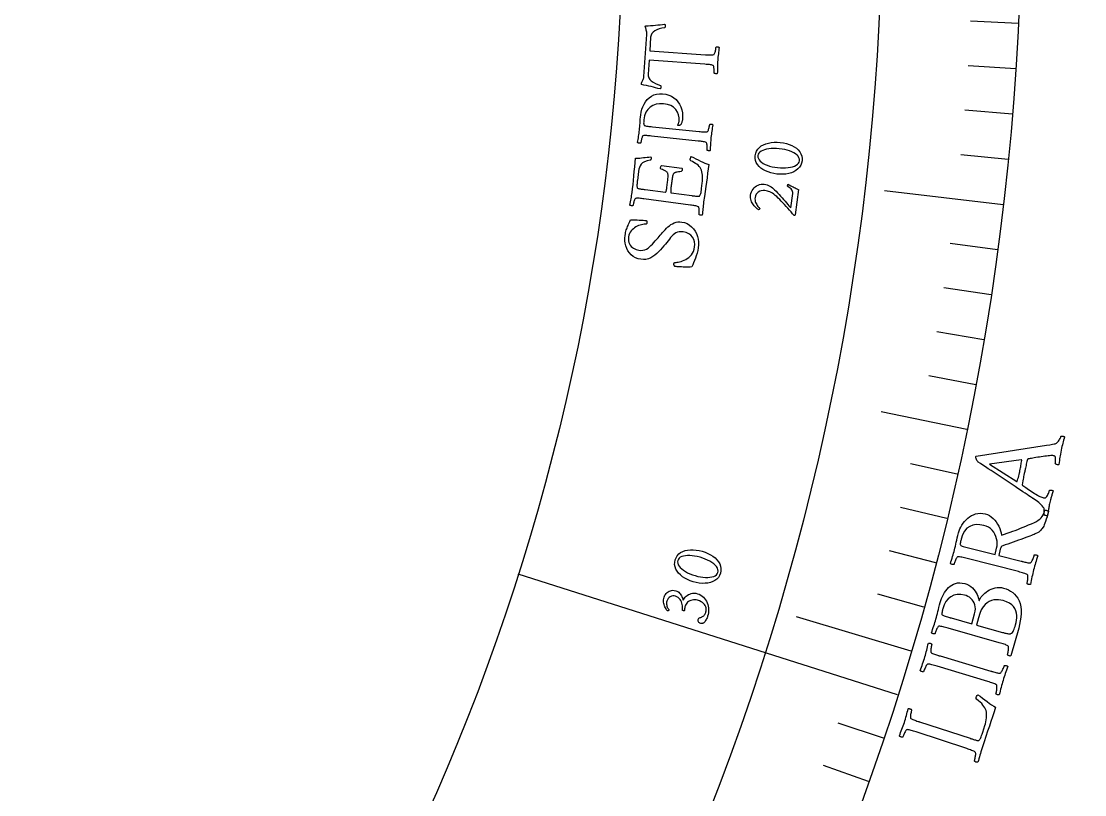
# Model space of a CAD drawing. Header units: millimetres. Extents: x -50 to 50, y -50 to 64.
# Drawn here: x 24.68 to 40.7, y -13.54 to -1.9 of the extents above; entities that cross this region are included whole.
import ezdxf

# ---------------------------------------------------------------- set-up
doc = ezdxf.new("R2010")
doc.units = ezdxf.units.MM
for name, color, linetype in [('CUT_OUTER', 1, 'Continuous'), ('ENGRAVE', 7, 'Continuous'), ('ENGRAVE_FINE', 8, 'Continuous'), ('TEXT', 5, 'Continuous')]:
    doc.layers.add(name, color=color, linetype=linetype)

msp = doc.modelspace()

# ---------------------------------------------------------------- linework, layer by layer
at = {"layer": 'CUT_OUTER'}
msp.add_arc((0, -0.0002), 49.9998, 177.11535, 4.43206, dxfattribs=at)
at = {"layer": 'ENGRAVE'}
for points in [[(39.4761, -4.6581), (37.6885, -4.4472)], [(38.9278, -8.0431), (37.6351, -7.776)], [(37.8839, -12.0362), (32.1656, -10.2195)], [(38.0869, -11.3776), (36.3622, -10.8624)]]:
    msp.add_lwpolyline(points, dxfattribs=at)
for radius in [49, 49, 47.6875, 45.25, 45.25, 43.325, 39.75, 39.75, 37.65, 33.75, 33.75]:
    msp.add_circle((0, 0), radius, dxfattribs=at)
at = {"layer": 'ENGRAVE_FINE'}
for points in [[(39.7031, -1.931), (38.9839, -1.896)], [(39.664, -2.6136), (38.9455, -2.5662)], [(39.6131, -3.2957), (38.8956, -3.236)], [(39.5505, -3.9773), (38.8341, -3.9053)], [(39.39, -5.3379), (38.6765, -5.2412)], [(39.292, -6.0165), (38.5803, -5.9075)], [(39.1824, -6.6937), (38.4726, -6.5725)], [(39.0609, -7.3693), (38.3534, -7.2358)], [(38.7829, -8.7149), (38.0804, -8.557)], [(38.6264, -9.3844), (37.9267, -9.2144)], [(38.4582, -10.0515), (37.7616, -9.8695)], [(38.2783, -10.716), (37.585, -10.5219)], [(37.6694, -12.6916), (36.9871, -12.4617)], [(37.4435, -13.3435), (36.7653, -13.1018)]]:
    msp.add_lwpolyline(points, dxfattribs=at)
at = {"layer": 'TEXT'}
for points in [[(34.1068, -2.0936), (34.1069, -2.0829), (34.106, -2.0707), (34.1042, -2.057), (34.1014, -2.0418), (34.0982, -2.0269), (34.095, -2.0141), (34.0919, -2.0033), (34.0889, -1.9947), (34.0863, -1.9884), (34.0845, -1.9832), (34.0835, -1.9791), (34.0832, -1.9761), (34.0836, -1.9735), (34.0844, -1.9708), (34.0856, -1.9679), (34.0873, -1.9647), (34.1253, -1.9626), (34.1626, -1.9602), (34.1994, -1.9573), (34.2355, -1.9541), (34.271, -1.9506), (34.3059, -1.9467), (34.3402, -1.9424), (34.3738, -1.9378), (34.3755, -1.9399), (34.3774, -1.9426), (34.3794, -1.946), (34.3816, -1.95), (34.3835, -1.9544), (34.3845, -1.9593), (34.3846, -1.9645), (34.3838, -1.9701), (34.3828, -1.9784), (34.3809, -1.985), (34.3779, -1.9899), (34.374, -1.993), (34.3322, -2.0002), (34.2937, -2.0104), (34.2587, -2.0235), (34.2271, -2.0394), (34.2007, -2.0584), (34.1814, -2.0807), (34.169, -2.1063), (34.1636, -2.1353), (34.1501, -2.3405), (34.9915, -2.3982), (35.0098, -2.3994), (35.0275, -2.4004), (35.0445, -2.4013), (35.0609, -2.4021), (35.0762, -2.4023), (35.0902, -2.4017), (35.1027, -2.4003), (35.1138, -2.398), (35.1181, -2.3953), (35.1224, -2.3901), (35.1266, -2.3822), (35.1308, -2.3718), (35.1348, -2.36), (35.1382, -2.3477), (35.1411, -2.3351), (35.1435, -2.3222), (35.1454, -2.3101), (35.1469, -2.3), (35.1479, -2.2919), (35.1484, -2.2858), (35.1526, -2.2837), (35.158, -2.2823), (35.1646, -2.2815), (35.1725, -2.2813), (35.1803, -2.2819), (35.1868, -2.2833), (35.1919, -2.2856), (35.1957, -2.2888), (35.1924, -2.314), (35.1893, -2.3387), (35.1862, -2.3629), (35.1833, -2.3865), (35.1806, -2.41), (35.1782, -2.4339), (35.176, -2.4581), (35.1741, -2.4826), (35.1726, -2.5066), (35.1713, -2.5308), (35.1703, -2.5553), (35.1697, -2.58), (35.1691, -2.6049), (35.1687, -2.63), (35.1683, -2.6554), (35.168, -2.6809), (35.1638, -2.6836), (35.1584, -2.6851), (35.1518, -2.6856), (35.1439, -2.6851), (35.1362, -2.6838), (35.1297, -2.6821), (35.1246, -2.6799), (35.1208, -2.6773), (35.1211, -2.6712), (35.1212, -2.6628), (35.1212, -2.6523), (35.1211, -2.6397), (35.1205, -2.6261), (35.1195, -2.6128), (35.1178, -2.5998), (35.1156, -2.5871), (35.113, -2.576), (35.1098, -2.5677), (35.1063, -2.5622), (35.1024, -2.5596), (35.0917, -2.5558), (35.0795, -2.5526), (35.0658, -2.5501), (35.0506, -2.5482), (35.0342, -2.5466), (35.0172, -2.5451), (34.9996, -2.5437), (34.9814, -2.5423), (34.1402, -2.4812), (34.1244, -2.6896), (34.1257, -2.719), (34.1344, -2.7461), (34.1504, -2.7709), (34.1738, -2.7934), (34.2029, -2.8138), (34.2357, -2.8319), (34.2723, -2.8479), (34.3126, -2.8617), (34.3161, -2.8653), (34.3183, -2.8705), (34.3193, -2.8773), (34.3191, -2.8857), (34.3191, -2.8913), (34.3182, -2.8963), (34.3166, -2.9007), (34.3141, -2.9045), (34.3114, -2.9078), (34.309, -2.9106), (34.3067, -2.9129), (34.3048, -2.9146), (34.2721, -2.9054), (34.2388, -2.8965), (34.2048, -2.888), (34.1701, -2.8798), (34.1347, -2.872), (34.0987, -2.8642), (34.0621, -2.8567), (34.0248, -2.8493), (34.0238, -2.8449), (34.0236, -2.8401), (34.0242, -2.835), (34.0256, -2.8295), (34.0274, -2.8241), (34.0292, -2.8194), (34.0311, -2.8153), (34.033, -2.8118), (34.0371, -2.8039), (34.0414, -2.7945), (34.046, -2.7835), (34.0508, -2.7709), (34.0552, -2.758), (34.0585, -2.746), (34.0609, -2.7348), (34.0622, -2.7245)], [(34.3428, -2.9866), (34.3908, -2.9936), (34.4352, -3.006), (34.4761, -3.0237), (34.5135, -3.0469), (34.5467, -3.0749), (34.5753, -3.1071), (34.5992, -3.1434), (34.6185, -3.1839), (34.6326, -3.2279), (34.6412, -3.2746), (34.6443, -3.3242), (34.6419, -3.3766), (34.641, -3.3838), (34.6395, -3.392), (34.6376, -3.4012), (34.6351, -3.4115), (34.6321, -3.4217), (34.6289, -3.4308), (34.6253, -3.4388), (34.6215, -3.4457), (34.6192, -3.4476), (34.6161, -3.4503), (34.6122, -3.4537), (34.6075, -3.4579), (34.602, -3.4618), (34.596, -3.4643), (34.5893, -3.4656), (34.582, -3.4655), (34.5778, -3.4645), (34.5751, -3.4627), (34.574, -3.4599), (34.5744, -3.4563), (34.5769, -3.4496), (34.5794, -3.4428), (34.5821, -3.4358), (34.5849, -3.4285), (34.5875, -3.421), (34.5896, -3.4129), (34.5912, -3.4044), (34.5924, -3.3954), (34.5929, -3.3476), (34.5845, -3.3029), (34.5675, -3.2614), (34.5417, -3.2232), (34.5076, -3.1905), (34.4656, -3.1656), (34.4158, -3.1484), (34.3581, -3.1389), (34.2992, -3.1378), (34.2457, -3.1454), (34.1975, -3.1619), (34.1547, -3.1871), (34.1187, -3.2214), (34.0912, -3.265), (34.0721, -3.3178), (34.0613, -3.38), (34.0605, -3.3884), (34.0598, -3.3988), (34.0591, -3.4112), (34.0584, -3.4255), (34.0585, -3.4393), (34.0602, -3.4501), (34.0635, -3.4578), (34.0683, -3.4624), (34.0769, -3.4662), (34.0882, -3.4696), (34.1022, -3.4725), (34.1189, -3.475), (34.1371, -3.4772), (34.1553, -3.4794), (34.1737, -3.4814), (34.1921, -3.4833), (34.893, -3.5547), (34.9112, -3.5565), (34.9289, -3.5582), (34.9458, -3.5596), (34.9622, -3.5609), (34.9775, -3.5617), (34.9915, -3.5615), (35.004, -3.5605), (35.0152, -3.5586), (35.0196, -3.5561), (35.0241, -3.5509), (35.0286, -3.5432), (35.0331, -3.533), (35.0374, -3.5213), (35.0413, -3.5092), (35.0446, -3.4967), (35.0474, -3.4838), (35.0497, -3.4718), (35.0515, -3.4617), (35.0528, -3.4536), (35.0535, -3.4476), (35.0578, -3.4457), (35.0632, -3.4444), (35.0699, -3.4439), (35.0777, -3.4439), (35.0855, -3.4447), (35.0919, -3.4464), (35.097, -3.4489), (35.1007, -3.4522), (35.0966, -3.4773), (35.0926, -3.5018), (35.0888, -3.5259), (35.0851, -3.5494), (35.0816, -3.5728), (35.0784, -3.5966), (35.0754, -3.6207), (35.0727, -3.6452), (35.0704, -3.669), (35.0683, -3.693), (35.0666, -3.7172), (35.0651, -3.7414), (35.0638, -3.766), (35.0626, -3.7908), (35.0614, -3.816), (35.0603, -3.8415), (35.0559, -3.844), (35.0505, -3.8453), (35.0438, -3.8456), (35.036, -3.8448), (35.0283, -3.8433), (35.0219, -3.8414), (35.0169, -3.839), (35.0131, -3.8363), (35.0136, -3.8302), (35.014, -3.822), (35.0144, -3.8118), (35.0146, -3.7996), (35.0145, -3.7863), (35.0138, -3.7733), (35.0126, -3.7604), (35.0108, -3.7477), (35.0085, -3.7364), (35.0057, -3.728), (35.0023, -3.7225), (34.9984, -3.7198), (34.9879, -3.7156), (34.9759, -3.712), (34.9622, -3.709), (34.947, -3.7066), (34.9308, -3.7045), (34.9139, -3.7024), (34.8963, -3.7004), (34.8781, -3.6984), (34.1758, -3.6239), (34.1576, -3.6221), (34.1398, -3.6203), (34.1226, -3.6188), (34.1058, -3.6174), (34.0901, -3.6165), (34.0759, -3.6165), (34.0632, -3.6174), (34.052, -3.6192), (34.047, -3.6209), (34.0424, -3.6254), (34.0381, -3.6329), (34.0341, -3.6431), (34.0305, -3.6549), (34.0271, -3.667), (34.024, -3.6792), (34.0212, -3.6918), (34.0188, -3.7034), (34.017, -3.7132), (34.0156, -3.721), (34.0148, -3.7269), (34.0106, -3.7287), (34.0051, -3.7298), (33.9985, -3.7303), (33.9906, -3.7301), (33.9828, -3.7292), (33.9764, -3.7275), (33.9714, -3.725), (33.9677, -3.7218), (33.9713, -3.6973), (33.9749, -3.6732), (33.9786, -3.6494), (33.9823, -3.6259), (33.9859, -3.6026), (33.9892, -3.5794), (33.9921, -3.5562), (33.9946, -3.5331), (33.997, -3.5088), (33.9993, -3.4835), (34.0015, -3.4572), (34.0035, -3.43), (34.0056, -3.4013), (34.0081, -3.3707), (34.011, -3.3382), (34.0143, -3.3037), (34.0205, -3.2616), (34.031, -3.2207), (34.0456, -3.1812), (34.0644, -3.1429), (34.0871, -3.1072), (34.1133, -3.0753), (34.1431, -3.0473), (34.1764, -3.023), (34.2131, -3.004), (34.2531, -2.9915), (34.2963, -2.9857), (34.3428, -2.9866)], [(35.739, -3.9188), (35.746, -3.8825), (35.7587, -3.8497), (35.7771, -3.8205), (35.8012, -3.795), (35.83, -3.773), (35.8624, -3.7546), (35.8984, -3.7397), (35.9382, -3.7285), (35.9805, -3.7208), (36.0244, -3.7167), (36.0698, -3.7162), (36.1167, -3.7193), (36.1633, -3.7258), (36.2077, -3.7357), (36.2498, -3.7489), (36.2896, -3.7655), (36.3262, -3.7851), (36.3584, -3.8075), (36.3864, -3.8327), (36.4102, -3.8607), (36.4285, -3.8912), (36.4405, -3.9239), (36.4459, -3.959), (36.4449, -3.9962), (36.4379, -4.0319), (36.4251, -4.0643), (36.4064, -4.0935), (36.3818, -4.1194), (36.3526, -4.1418), (36.3197, -4.1607), (36.2833, -4.1758), (36.2434, -4.1873), (36.2009, -4.1951), (36.1569, -4.199), (36.1114, -4.1992), (36.0645, -4.1955), (36.018, -4.1883), (35.9738, -4.1779), (35.9319, -4.1642), (35.8922, -4.1473), (35.8559, -4.1274), (35.824, -4.1048), (35.7963, -4.0796), (35.7731, -4.0516), (35.7551, -4.0213), (35.7435, -3.9891), (35.7381, -3.9549), (35.739, -3.9188)], [(35.78, -3.9177), (35.7802, -3.9399), (35.7859, -3.9611), (35.797, -3.9813), (35.8135, -4.0006), (35.8346, -4.0185), (35.8594, -4.0351), (35.8881, -4.0502), (35.9205, -4.0638), (35.956, -4.0757), (35.9936, -4.0856), (36.0335, -4.0935), (36.0756, -4.0994), (36.1175, -4.1031), (36.1578, -4.1042), (36.1967, -4.103), (36.2341, -4.0993), (36.269, -4.0933), (36.3006, -4.0853), (36.3287, -4.0752), (36.3535, -4.0632), (36.3739, -4.0492), (36.3892, -4.0333), (36.3992, -4.0157), (36.404, -3.9963), (36.4039, -3.9723), (36.3981, -3.9498), (36.3865, -3.9288), (36.3692, -3.9093), (36.3471, -3.8914), (36.3212, -3.8753), (36.2914, -3.8607), (36.2577, -3.8479), (36.2212, -3.8368), (36.1829, -3.8276), (36.1429, -3.8203), (36.1011, -3.8149), (36.0588, -3.8115), (36.0185, -3.8105), (35.9802, -3.8119), (35.9438, -3.8157), (35.91, -3.8217), (35.8795, -3.8297), (35.8524, -3.8397), (35.8286, -3.8518), (35.809, -3.8657), (35.7944, -3.8813), (35.7847, -3.8986), (35.78, -3.9177)], [(33.8837, -4.4739), (33.891, -4.4157), (33.8979, -4.3546), (33.9045, -4.2906), (33.9107, -4.2236), (33.9168, -4.1555), (33.9234, -4.0883), (33.9303, -4.022), (33.9377, -3.9567), (33.9687, -3.9558), (33.9985, -3.9541), (34.0272, -3.9517), (34.0546, -3.9485), (34.0816, -3.9451), (34.1091, -3.9419), (34.1369, -3.9389), (34.1651, -3.9362), (34.1683, -3.9415), (34.1702, -3.9481), (34.1708, -3.956), (34.1703, -3.9653), (34.1684, -3.9747), (34.1654, -3.9815), (34.1612, -3.9856), (34.1558, -3.9871), (34.109, -3.9964), (34.0709, -4.0094), (34.0416, -4.0261), (34.0209, -4.0466), (34.0062, -4.0701), (33.9945, -4.0961), (33.986, -4.1245), (33.9805, -4.1554), (33.9633, -4.2936), (33.9626, -4.2996), (33.9617, -4.3077), (33.9607, -4.3178), (33.9595, -4.33), (33.9585, -4.343), (33.9578, -4.3556), (33.9574, -4.3679), (33.9574, -4.3799), (33.9581, -4.3904), (33.9597, -4.3986), (33.9623, -4.4043), (33.9658, -4.4077), (33.9745, -4.4111), (33.9846, -4.4141), (33.996, -4.4168), (34.0087, -4.4191), (34.0222, -4.4213), (34.0359, -4.4233), (34.0498, -4.4253), (34.064, -4.4272), (34.0696, -4.4279), (34.0745, -4.4285), (34.0788, -4.4291), (34.0825, -4.4296), (34.3881, -4.4693), (34.3913, -4.4683), (34.3943, -4.4646), (34.397, -4.458), (34.3993, -4.4487), (34.4015, -4.4377), (34.4035, -4.426), (34.4055, -4.4136), (34.4072, -4.4006), (34.418, -4.3155), (34.4212, -4.2879), (34.4236, -4.2635), (34.4252, -4.2423), (34.4259, -4.2242), (34.4256, -4.2088), (34.4239, -4.1954), (34.4209, -4.1841), (34.4166, -4.1748), (34.4108, -4.167), (34.4035, -4.1597), (34.3946, -4.1532), (34.3841, -4.1472), (34.3718, -4.1414), (34.3574, -4.1352), (34.3409, -4.1284), (34.3224, -4.1212), (34.3175, -4.1185), (34.3144, -4.1135), (34.313, -4.1062), (34.3134, -4.0965), (34.3151, -4.0874), (34.3176, -4.0798), (34.3209, -4.0737), (34.3252, -4.0693), (34.6346, -4.106), (34.6371, -4.1105), (34.6385, -4.1166), (34.6389, -4.1243), (34.6382, -4.1336), (34.6364, -4.1427), (34.6333, -4.1496), (34.629, -4.1545), (34.6234, -4.1574), (34.6008, -4.1604), (34.5815, -4.1632), (34.5656, -4.1659), (34.553, -4.1685), (34.5429, -4.171), (34.5345, -4.1734), (34.5278, -4.1759), (34.5228, -4.1784), (34.5188, -4.181), (34.5151, -4.184), (34.5116, -4.1874), (34.5084, -4.1911), (34.5047, -4.1962), (34.5011, -4.2042), (34.4977, -4.2149), (34.4945, -4.2284), (34.4915, -4.2437), (34.4885, -4.2597), (34.4857, -4.2765), (34.483, -4.294), (34.4804, -4.3117), (34.478, -4.3288), (34.4757, -4.3454), (34.4737, -4.3616), (34.4723, -4.3728), (34.4709, -4.3848), (34.4696, -4.3975), (34.4682, -4.4109), (34.467, -4.4243), (34.4662, -4.4368), (34.4657, -4.4483), (34.4655, -4.459), (34.466, -4.4679), (34.4675, -4.4745), (34.4701, -4.4787), (34.4738, -4.4804), (34.7861, -4.521), (34.788, -4.5213), (34.7903, -4.5216), (34.7931, -4.5219), (34.7962, -4.5223), (34.8088, -4.5239), (34.8231, -4.5256), (34.8391, -4.5274), (34.8568, -4.5293), (34.8734, -4.5307), (34.8861, -4.5308), (34.8949, -4.5296), (34.8998, -4.5272), (34.9062, -4.5189), (34.9117, -4.5096), (34.916, -4.4991), (34.9194, -4.4876), (34.9223, -4.4737), (34.9253, -4.4563), (34.9285, -4.4354), (34.9317, -4.4109), (34.9417, -4.3313), (34.9446, -4.3017), (34.946, -4.2721), (34.9459, -4.2426), (34.9442, -4.2131), (34.941, -4.185), (34.9361, -4.1597), (34.9296, -4.1373), (34.9215, -4.1177), (34.9105, -4.0977), (34.8967, -4.0796), (34.88, -4.0633), (34.8605, -4.0488), (34.839, -4.0353), (34.8165, -4.0219), (34.793, -4.0086), (34.7686, -3.9955), (34.7645, -3.9922), (34.7619, -3.987), (34.7608, -3.9799), (34.7612, -3.9707), (34.7634, -3.9569), (34.7666, -3.9457), (34.7708, -3.9373), (34.7759, -3.9314), (34.8087, -3.9474), (34.8425, -3.964), (34.8773, -3.9813), (34.9131, -3.9992), (34.9481, -4.0162), (34.9807, -4.0304), (35.0108, -4.0418), (35.0384, -4.0506), (35.0304, -4.1175), (35.0219, -4.1841), (35.0128, -4.2505), (35.0032, -4.3166), (34.9933, -4.3847), (34.9831, -4.457), (34.9726, -4.5336), (34.9618, -4.6145), (34.9582, -4.6426), (34.9552, -4.6692), (34.9526, -4.6944), (34.9505, -4.7182), (34.9485, -4.7414), (34.9461, -4.765), (34.9433, -4.789), (34.9401, -4.8133), (34.9357, -4.8157), (34.9302, -4.8169), (34.9236, -4.817), (34.9158, -4.816), (34.9081, -4.8143), (34.9018, -4.8121), (34.8968, -4.8097), (34.8931, -4.8069), (34.8938, -4.8007), (34.8945, -4.7924), (34.8951, -4.7819), (34.8957, -4.7693), (34.896, -4.7557), (34.8957, -4.7424), (34.8949, -4.7293), (34.8935, -4.7165), (34.8915, -4.7052), (34.8889, -4.6967), (34.8857, -4.6911), (34.8819, -4.6883), (34.8715, -4.6838), (34.8595, -4.6799), (34.846, -4.6765), (34.8309, -4.6737), (34.8147, -4.6711), (34.7978, -4.6686), (34.7803, -4.6661), (34.7622, -4.6636), (34.0623, -4.5697), (34.0441, -4.5673), (34.0264, -4.5651), (34.0092, -4.563), (33.9925, -4.5612), (33.9768, -4.5598), (33.9626, -4.5595), (33.9499, -4.56), (33.9386, -4.5615), (33.9336, -4.563), (33.9288, -4.5675), (33.9243, -4.5748), (33.9201, -4.5849), (33.9161, -4.5967), (33.9124, -4.6088), (33.9089, -4.6212), (33.9057, -4.634), (33.903, -4.646), (33.9008, -4.6559), (33.8992, -4.6639), (33.8982, -4.6698), (33.894, -4.6715), (33.8885, -4.6724), (33.8818, -4.6727), (33.874, -4.6723), (33.8662, -4.6712), (33.8598, -4.6693), (33.8549, -4.6667), (33.8513, -4.6633), (33.8555, -4.639), (33.8598, -4.6148), (33.8642, -4.5908), (33.8687, -4.5671), (33.8729, -4.5436), (33.8769, -4.5202), (33.8804, -4.4969), (33.8837, -4.4739)], [(36.235, -4.3496), (36.2483, -4.357), (36.2624, -4.3646), (36.2774, -4.3725), (36.2933, -4.3806), (36.3093, -4.3887), (36.3248, -4.3964), (36.3396, -4.4037), (36.3539, -4.4107), (36.3667, -4.417), (36.3772, -4.4222), (36.3855, -4.4262), (36.3915, -4.429), (36.3431, -4.8098), (36.3416, -4.8113), (36.3397, -4.8129), (36.3375, -4.8145), (36.3349, -4.8161), (36.3322, -4.8175), (36.3299, -4.8185), (36.3278, -4.819), (36.3259, -4.819), (36.303, -4.7923), (36.2795, -4.7654), (36.2555, -4.7381), (36.2309, -4.7105), (36.2061, -4.683), (36.1813, -4.6561), (36.1565, -4.6299), (36.1319, -4.6043), (36.1076, -4.5798), (36.0844, -4.5571), (36.062, -4.536), (36.0405, -4.5167), (36.0185, -4.4984), (35.9977, -4.4834), (35.9781, -4.4716), (35.9596, -4.463), (35.9414, -4.4565), (35.9227, -4.4512), (35.9033, -4.447), (35.8835, -4.4439), (35.8563, -4.4427), (35.8309, -4.446), (35.8071, -4.4538), (35.7851, -4.4661), (35.7662, -4.482), (35.7518, -4.5009), (35.7418, -4.5226), (35.7362, -4.5471), (35.7348, -4.5682), (35.7358, -4.5881), (35.7394, -4.607), (35.7456, -4.6248), (35.7533, -4.6414), (35.7617, -4.6565), (35.7707, -4.6701), (35.7803, -4.6823), (35.7896, -4.6928), (35.7977, -4.7015), (35.8046, -4.7083), (35.8103, -4.7133), (35.8094, -4.7166), (35.8076, -4.7199), (35.8049, -4.7231), (35.8012, -4.7262), (35.7974, -4.7289), (35.7942, -4.7308), (35.7916, -4.7318), (35.7897, -4.732), (35.7841, -4.7289), (35.7769, -4.724), (35.7682, -4.7175), (35.7579, -4.7092), (35.7468, -4.6994), (35.7356, -4.6881), (35.7244, -4.6754), (35.713, -4.6611), (35.7021, -4.6457), (35.6924, -4.6293), (35.6837, -4.6121), (35.6762, -4.594), (35.6704, -4.575), (35.667, -4.5553), (35.6661, -4.5349), (35.6676, -4.5137), (35.6725, -4.4885), (35.6805, -4.4649), (35.6916, -4.4429), (35.7058, -4.4225), (35.7224, -4.404), (35.7406, -4.388), (35.7604, -4.3744), (35.7819, -4.3633), (35.8043, -4.3549), (35.827, -4.3498), (35.8501, -4.3478), (35.8735, -4.3491), (35.8965, -4.3529), (35.9186, -4.3588), (35.9398, -4.3666), (35.96, -4.3765), (35.9793, -4.3881), (35.9976, -4.4012), (36.0151, -4.4157), (36.0317, -4.4317), (36.0532, -4.4541), (36.0754, -4.4778), (36.0981, -4.5026), (36.1215, -4.5285), (36.1448, -4.5547), (36.1673, -4.5802), (36.1891, -4.605), (36.2101, -4.6291), (36.2296, -4.6516), (36.2471, -4.6718), (36.2626, -4.6895), (36.276, -4.7049), (36.3036, -4.4868), (36.3042, -4.4711), (36.3021, -4.4565), (36.2972, -4.4431), (36.2895, -4.4309), (36.279, -4.4192), (36.2657, -4.4076), (36.2497, -4.396), (36.2308, -4.3844), (36.2281, -4.3825), (36.2263, -4.3796), (36.2255, -4.3759), (36.2256, -4.3713), (36.226, -4.3693), (36.2267, -4.3669), (36.2278, -4.3639), (36.2292, -4.3603), (36.2308, -4.3568), (36.2322, -4.3539), (36.2337, -4.3515), (36.235, -4.3496)], [(33.7784, -5.1195), (33.7825, -5.0953), (33.7869, -5.0733), (33.7917, -5.0536), (33.797, -5.0361), (33.8027, -5.0197), (33.8089, -5.0031), (33.8157, -4.9864), (33.8231, -4.9696), (33.831, -4.9517), (33.8397, -4.9317), (33.8492, -4.9096), (33.8593, -4.8853), (33.8921, -4.8853), (33.9253, -4.8858), (33.959, -4.887), (33.9931, -4.8887), (34.0253, -4.8906), (34.0531, -4.8924), (34.0766, -4.8942), (34.0956, -4.8958), (34.0995, -4.8965), (34.1027, -4.8989), (34.105, -4.9032), (34.1065, -4.9092), (34.1075, -4.9157), (34.1079, -4.9216), (34.108, -4.9268), (34.1076, -4.9313), (34.1064, -4.9367), (34.1044, -4.9414), (34.1017, -4.9453), (34.0983, -4.9485), (34.0822, -4.9487), (34.0646, -4.9503), (34.0456, -4.9535), (34.025, -4.9581), (34.0038, -4.9642), (33.9828, -4.9719), (33.9619, -4.9812), (33.9413, -4.9921), (33.9214, -5.0046), (33.9029, -5.0187), (33.8858, -5.0345), (33.8699, -5.052), (33.8562, -5.0712), (33.8453, -5.0921), (33.8372, -5.1149), (33.8319, -5.1394), (33.829, -5.1707), (33.8301, -5.1991), (33.8353, -5.2245), (33.8446, -5.247), (33.8569, -5.2669), (33.8713, -5.2844), (33.8878, -5.2995), (33.9064, -5.3122), (33.9261, -5.3226), (33.9459, -5.331), (33.9658, -5.3373), (33.9858, -5.3415), (34.0174, -5.3443), (34.0469, -5.3424), (34.0744, -5.3359), (34.0998, -5.3247), (34.1238, -5.3099), (34.1468, -5.2926), (34.1689, -5.2729), (34.1902, -5.2506), (34.211, -5.227), (34.2321, -5.2033), (34.2533, -5.1796), (34.2748, -5.1557), (34.2908, -5.1372), (34.3075, -5.1177), (34.325, -5.0972), (34.3432, -5.0758), (34.3622, -5.0542), (34.382, -5.033), (34.4026, -5.0124), (34.4239, -4.9923), (34.4461, -4.9736), (34.4694, -4.9572), (34.4937, -4.943), (34.5191, -4.931), (34.5456, -4.9221), (34.5731, -4.9169), (34.6017, -4.9155), (34.6313, -4.9179), (34.674, -4.9272), (34.7132, -4.9422), (34.7489, -4.9631), (34.781, -4.9899), (34.8092, -5.0212), (34.8331, -5.0556), (34.8527, -5.093), (34.868, -5.1335), (34.8786, -5.1758), (34.8842, -5.2186), (34.8849, -5.2619), (34.8807, -5.3056), (34.8733, -5.3465), (34.8637, -5.3862), (34.8518, -5.4249), (34.8377, -5.4624), (34.823, -5.4984), (34.8095, -5.5325), (34.797, -5.5648), (34.7857, -5.5951), (34.7603, -5.596), (34.734, -5.5965), (34.707, -5.5965), (34.6792, -5.5961), (34.6519, -5.5953), (34.6263, -5.5944), (34.6025, -5.5934), (34.5803, -5.5921), (34.5611, -5.5909), (34.546, -5.5898), (34.5349, -5.5888), (34.5278, -5.5879), (34.5245, -5.583), (34.5216, -5.5777), (34.519, -5.5722), (34.5167, -5.5664), (34.5151, -5.5605), (34.5141, -5.5546), (34.514, -5.5488), (34.5145, -5.5429), (34.5166, -5.5362), (34.5202, -5.5314), (34.5256, -5.5283), (34.5325, -5.5269), (34.5458, -5.5258), (34.5616, -5.5236), (34.5797, -5.5204), (34.6003, -5.5163), (34.6223, -5.5106), (34.645, -5.5032), (34.6683, -5.4938), (34.6922, -5.4827), (34.7157, -5.4692), (34.7378, -5.4532), (34.7584, -5.4345), (34.7776, -5.4133), (34.7945, -5.3889), (34.8082, -5.3608), (34.8187, -5.3291), (34.826, -5.2938), (34.8285, -5.2549), (34.824, -5.2176), (34.8125, -5.1818), (34.794, -5.1476), (34.7687, -5.1175), (34.737, -5.094), (34.6989, -5.0772), (34.6544, -5.0669), (34.6216, -5.0641), (34.5921, -5.0657), (34.5657, -5.0718), (34.5426, -5.0822), (34.5215, -5.0961), (34.5013, -5.1124), (34.482, -5.1312), (34.4637, -5.1525), (34.4455, -5.1754), (34.4267, -5.1992), (34.4073, -5.2238), (34.3874, -5.2493), (34.3637, -5.2775), (34.339, -5.306), (34.3133, -5.3349), (34.2865, -5.3641), (34.2584, -5.3919), (34.2287, -5.4168), (34.1974, -5.4388), (34.1645, -5.4578), (34.13, -5.4723), (34.0935, -5.4808), (34.0553, -5.4832), (34.0153, -5.4796), (33.9736, -5.47), (33.9358, -5.4552), (33.9016, -5.4352), (33.8712, -5.4101), (33.8447, -5.381), (33.8223, -5.3492), (33.8042, -5.3146), (33.7902, -5.2772), (33.7805, -5.2383), (33.7753, -5.199), (33.7746, -5.1594), (33.7784, -5.1195)], [(39.9258, -9.0832), (39.9232, -9.0814), (39.9153, -9.0761), (39.9023, -9.0673), (39.884, -9.0549), (39.8612, -9.0396), (39.8347, -9.0219), (39.8044, -9.0017), (39.7703, -8.979), (39.7334, -8.9545), (39.6944, -8.9283), (39.6535, -8.9007), (39.6105, -8.8716), (39.5662, -8.8416), (39.5212, -8.8114), (39.4755, -8.7809), (39.4291, -8.7503), (39.3829, -8.7198), (39.3375, -8.69), (39.2932, -8.6607), (39.2498, -8.6321), (39.2082, -8.6047), (39.1691, -8.579), (39.1326, -8.5549), (39.0987, -8.5325), (39.092, -8.526), (39.0853, -8.5173), (39.0787, -8.5063), (39.072, -8.493), (39.0663, -8.4796), (39.0626, -8.4682), (39.061, -8.4587), (39.0614, -8.4513), (39.0618, -8.4497), (39.0623, -8.4484), (39.0628, -8.4475), (39.0633, -8.4469), (39.064, -8.4464), (39.0648, -8.4456), (39.0659, -8.4444), (39.0671, -8.4429), (40.1256, -8.2798), (40.1778, -8.2712), (40.2169, -8.2646), (40.2428, -8.26), (40.2556, -8.2573), (40.2668, -8.2535), (40.2777, -8.2473), (40.2884, -8.2387), (40.2989, -8.2277), (40.3087, -8.2154), (40.3174, -8.2029), (40.3251, -8.1902), (40.3317, -8.1772), (40.3371, -8.1653), (40.3412, -8.1557), (40.3439, -8.1484), (40.3454, -8.1435), (40.3514, -8.1413), (40.3584, -8.1407), (40.3665, -8.1414), (40.3757, -8.1437), (40.3844, -8.1464), (40.3911, -8.1487), (40.3957, -8.1507), (40.3984, -8.1522), (40.3912, -8.1786), (40.3843, -8.2037), (40.3779, -8.2273), (40.3718, -8.2495), (40.3659, -8.2722), (40.3599, -8.297), (40.3538, -8.324), (40.3475, -8.3532), (40.3413, -8.3841), (40.336, -8.4124), (40.3316, -8.438), (40.328, -8.4609), (40.3247, -8.4839), (40.321, -8.5096), (40.3167, -8.5381), (40.312, -8.5693), (40.3069, -8.5717), (40.3005, -8.5726), (40.293, -8.5722), (40.2843, -8.5704), (40.2758, -8.5676), (40.2689, -8.5644), (40.2636, -8.5606), (40.2598, -8.5563), (40.2615, -8.5465), (40.2628, -8.5342), (40.2638, -8.5193), (40.2645, -8.5019), (40.2644, -8.4846), (40.2631, -8.47), (40.2607, -8.4581), (40.257, -8.449), (40.2532, -8.4447), (40.2479, -8.4411), (40.2409, -8.4382), (40.2323, -8.4359), (40.2222, -8.4346), (40.2089, -8.4342), (40.1923, -8.4347), (40.1724, -8.4362), (40.1502, -8.4383), (40.1265, -8.441), (40.1014, -8.4443), (40.0748, -8.4481), (40.0476, -8.4522), (40.0208, -8.4564), (39.9943, -8.4606), (39.9682, -8.4649), (39.9435, -8.469), (39.921, -8.4727), (39.9007, -8.4761), (39.8828, -8.4791), (39.8681, -8.4815), (39.8576, -8.4833), (39.8514, -8.4843), (39.8493, -8.4847), (39.849, -8.4849), (39.8481, -8.4854), (39.8467, -8.4863), (39.8447, -8.4876), (39.8427, -8.4891), (39.8411, -8.4908), (39.84, -8.4925), (39.8394, -8.4943), (39.8354, -8.509), (39.8312, -8.5254), (39.827, -8.5434), (39.8226, -8.5631), (39.8183, -8.5834), (39.8141, -8.6029), (39.81, -8.6217), (39.8061, -8.6398), (39.8051, -8.6445), (39.804, -8.6492), (39.803, -8.6539), (39.802, -8.6585), (39.801, -8.6631), (39.8001, -8.6674), (39.7992, -8.6715), (39.7983, -8.6754), (39.7925, -8.7024), (39.7872, -8.7273), (39.7825, -8.7502), (39.7784, -8.7709), (39.7744, -8.7921), (39.7701, -8.8161), (39.7655, -8.8431), (39.7607, -8.8729), (39.7606, -8.874), (39.7609, -8.8754), (39.7614, -8.8771), (39.7622, -8.8791), (39.7631, -8.881), (39.7637, -8.8824), (39.7641, -8.8832), (39.7642, -8.8835), (39.7664, -8.8849), (39.7728, -8.8891), (39.7835, -8.8961), (39.7985, -8.9059), (39.8165, -8.9176), (39.8361, -8.9305), (39.8572, -8.9444), (39.88, -8.9595), (39.9031, -8.9747), (39.9256, -8.9892), (39.9475, -9.003), (39.9686, -9.0159), (39.9893, -9.0287), (40.0085, -9.0395), (40.0262, -9.0484), (40.0423, -9.0553), (40.057, -9.0608), (40.0701, -9.0653), (40.0817, -9.0688), (40.0918, -9.0714), (40.102, -9.0718), (40.1119, -9.0683), (40.1217, -9.0609), (40.1312, -9.0496), (40.14, -9.0361), (40.1479, -9.0222), (40.1548, -9.0077), (40.1606, -8.9928), (40.1654, -8.9791), (40.1691, -8.9682), (40.1716, -8.9602), (40.173, -8.955), (40.1763, -8.9539), (40.1815, -8.9534), (40.1886, -8.9536), (40.1977, -8.9545), (40.207, -8.956), (40.2149, -8.9579), (40.2213, -8.9602), (40.2263, -8.9629), (40.2215, -8.98), (40.217, -8.9958), (40.2128, -9.0103), (40.2089, -9.0235), (40.2051, -9.036), (40.2013, -9.0486), (40.1974, -9.0611), (40.1936, -9.0736), (40.1897, -9.0872), (40.1856, -9.1028), (40.1812, -9.1205), (40.1766, -9.1402), (40.1721, -9.1602), (40.1683, -9.1786), (40.1651, -9.1953), (40.1625, -9.2105), (40.1602, -9.2249), (40.1579, -9.2392), (40.1555, -9.2536), (40.1532, -9.268), (40.1507, -9.2833), (40.1477, -9.3005), (40.1442, -9.3195), (40.1403, -9.3405), (40.1371, -9.3415), (40.132, -9.3415), (40.125, -9.3407), (40.1161, -9.3388), (40.107, -9.3365), (40.0992, -9.3339), (40.0929, -9.3312), (40.088, -9.3283), (40.0898, -9.3183), (40.0912, -9.305), (40.0922, -9.2886), (40.0929, -9.2689), (40.0923, -9.2493), (40.0897, -9.2327), (40.085, -9.2193), (40.0782, -9.209), (40.063, -9.1912), (40.0465, -9.1742), (40.0287, -9.1581), (40.0096, -9.1428), (39.9896, -9.1279), (39.9689, -9.113), (39.9477, -9.0981), (39.9258, -9.0832)], [(39.2687, -8.5638), (39.6785, -8.8271), (39.6787, -8.8271), (39.6794, -8.8271), (39.6807, -8.8271), (39.6824, -8.827), (39.6842, -8.8269), (39.6855, -8.8265), (39.6863, -8.8259), (39.6868, -8.8251), (39.6918, -8.8067), (39.6971, -8.7865), (39.7026, -8.7645), (39.7084, -8.7408), (39.7139, -8.7174), (39.7188, -8.6964), (39.7231, -8.6779), (39.7267, -8.6617), (39.7311, -8.6407), (39.7351, -8.6208), (39.7386, -8.6018), (39.7416, -8.5838), (39.7445, -8.5659), (39.7475, -8.5472), (39.7507, -8.5277), (39.7541, -8.5074), (39.7542, -8.5056), (39.7536, -8.5041), (39.7523, -8.5028), (39.7504, -8.5017), (39.7485, -8.5009), (39.7471, -8.5003), (39.7462, -8.4999), (39.7459, -8.4998)], [(38.8011, -9.5996), (38.8098, -9.5696), (38.8213, -9.5398), (38.8353, -9.5101), (38.8521, -9.4806), (38.8711, -9.452), (38.8922, -9.4253), (38.9152, -9.4003), (38.9403, -9.3772), (38.9673, -9.3565), (38.9961, -9.339), (39.0267, -9.3247), (39.0592, -9.3136), (39.0932, -9.3065), (39.1288, -9.304), (39.1658, -9.3062), (39.2043, -9.3132), (39.2362, -9.3231), (39.2666, -9.3375), (39.2954, -9.3562), (39.3227, -9.3794), (39.348, -9.4058), (39.3707, -9.4344), (39.391, -9.465), (39.4088, -9.4978), (39.4236, -9.5316), (39.4349, -9.5652), (39.4429, -9.5986), (39.4474, -9.6318), (39.4925, -9.6175), (39.5358, -9.6032), (39.5774, -9.5889), (39.6173, -9.5747), (39.6563, -9.5602), (39.6952, -9.5452), (39.7342, -9.5296), (39.7731, -9.5135), (39.8131, -9.4966), (39.8552, -9.4787), (39.8993, -9.4597), (39.9456, -9.4397), (39.9748, -9.4254), (40.001, -9.4094), (40.0241, -9.3919), (40.0441, -9.3727), (40.0617, -9.3506), (40.0776, -9.3242), (40.0918, -9.2935), (40.1041, -9.2586), (40.1094, -9.2566), (40.116, -9.2564), (40.1239, -9.258), (40.1331, -9.2613), (40.1419, -9.2652), (40.1487, -9.2684), (40.1534, -9.2709), (40.1561, -9.2726), (40.1454, -9.3168), (40.1348, -9.3569), (40.1242, -9.3929), (40.1137, -9.4248), (40.1036, -9.4525), (40.094, -9.4761), (40.0851, -9.4954), (40.0767, -9.5105), (40.07, -9.5198), (40.0618, -9.5308), (40.0521, -9.5434), (40.0408, -9.5576), (40.0273, -9.5722), (40.0107, -9.5857), (39.991, -9.5983), (39.9682, -9.6098), (39.9573, -9.6144), (39.9424, -9.6205), (39.9234, -9.6281), (39.9004, -9.6371), (39.8739, -9.6474), (39.8449, -9.6584), (39.8131, -9.6703), (39.7787, -9.6829), (39.7423, -9.6962), (39.7047, -9.7099), (39.6658, -9.724), (39.6258, -9.7385), (39.5853, -9.7529), (39.5454, -9.767), (39.5058, -9.7806), (39.4668, -9.7938), (39.4548, -9.8004), (39.4447, -9.811), (39.4367, -9.8255), (39.4306, -9.8439), (39.4069, -9.9383), (39.7456, -10.0238), (39.7484, -10.0245), (39.7512, -10.0252), (39.754, -10.0259), (39.7568, -10.0266), (39.7596, -10.0273), (39.7624, -10.028), (39.7652, -10.0287), (39.7679, -10.0294), (39.7852, -10.0337), (39.8017, -10.0377), (39.8175, -10.0413), (39.8324, -10.0446), (39.8464, -10.0474), (39.8592, -10.0492), (39.8709, -10.0501), (39.8815, -10.05), (39.8869, -10.0479), (39.8927, -10.0429), (39.899, -10.035), (39.9058, -10.0243), (39.9126, -10.0118), (39.9189, -9.9987), (39.9248, -9.9849), (39.9301, -9.9706), (39.9348, -9.957), (39.9385, -9.9458), (39.9413, -9.9367), (39.9432, -9.93), (39.9483, -9.9286), (39.9546, -9.9281), (39.9621, -9.9285), (39.9709, -9.9299), (39.9795, -9.9321), (39.9865, -9.935), (39.9917, -9.9386), (39.9954, -9.943), (39.9866, -9.9704), (39.9781, -9.9973), (39.9699, -10.0236), (39.9618, -10.0493), (39.9541, -10.075), (39.9466, -10.1011), (39.9393, -10.1277), (39.9322, -10.1547), (39.9257, -10.1811), (39.9194, -10.2078), (39.9134, -10.2349), (39.9077, -10.2623), (39.9021, -10.29), (39.8966, -10.3179), (39.8911, -10.3461), (39.8856, -10.3746), (39.8803, -10.3767), (39.874, -10.3773), (39.8665, -10.3765), (39.8579, -10.3744), (39.8495, -10.3714), (39.8426, -10.3682), (39.8373, -10.3647), (39.8336, -10.361), (39.8352, -10.3542), (39.837, -10.345), (39.8391, -10.3333), (39.8415, -10.3191), (39.8436, -10.3039), (39.8451, -10.2889), (39.8459, -10.274), (39.846, -10.2594), (39.8452, -10.2464), (39.8435, -10.2365), (39.8406, -10.2298), (39.8367, -10.2261), (39.8256, -10.2197), (39.8127, -10.2137), (39.7979, -10.2081), (39.7813, -10.2029), (39.7633, -10.1979), (39.7447, -10.1928), (39.7254, -10.1876), (39.7053, -10.1824), (38.9295, -9.9854), (38.9093, -9.9803), (38.8897, -9.9754), (38.8706, -9.9709), (38.8521, -9.9665), (38.8346, -9.963), (38.8187, -9.9606), (38.8043, -9.9596), (38.7915, -9.9597), (38.7856, -9.9608), (38.7796, -9.9652), (38.7736, -9.9728), (38.7675, -9.9837), (38.7614, -9.9963), (38.7557, -10.0093), (38.7502, -10.0225), (38.745, -10.0361), (38.7404, -10.0488), (38.7367, -10.0595), (38.7339, -10.068), (38.732, -10.0745), (38.727, -10.0758), (38.7207, -10.0762), (38.7132, -10.0756), (38.7044, -10.0741), (38.6958, -10.0718), (38.6889, -10.0689), (38.6836, -10.0653), (38.68, -10.061), (38.6881, -10.0342), (38.6961, -10.0077), (38.7041, -9.9816), (38.7122, -9.9558), (38.7201, -9.9303), (38.7275, -9.9048), (38.7346, -9.8792), (38.7413, -9.8538), (38.748, -9.8268), (38.7547, -9.7988), (38.7614, -9.7697), (38.7682, -9.7395), (38.7753, -9.7077), (38.7831, -9.6738), (38.7917, -9.6377), (38.8011, -9.5996)], [(39.1809, -9.4848), (39.1229, -9.475), (39.0684, -9.4743), (39.0173, -9.4829), (38.9697, -9.5006), (38.9272, -9.5293), (38.8917, -9.5709), (38.863, -9.6254), (38.8412, -9.6928), (38.839, -9.7022), (38.8365, -9.7137), (38.8336, -9.7275), (38.8305, -9.7435), (38.8283, -9.759), (38.8284, -9.7713), (38.8308, -9.7805), (38.8355, -9.7865), (38.8445, -9.7922), (38.8567, -9.7979), (38.8719, -9.8035), (38.8902, -9.809), (38.9102, -9.8145), (38.9303, -9.8198), (38.9505, -9.8251), (38.9709, -9.8303), (39.3511, -9.9242), (39.3752, -9.8281), (39.3818, -9.7928), (39.3841, -9.7574), (39.3821, -9.7217), (39.3758, -9.6859), (39.3654, -9.651), (39.3509, -9.6182), (39.3325, -9.5876), (39.31, -9.5591), (39.2836, -9.5338), (39.2533, -9.5131), (39.2191, -9.4967), (39.1809, -9.4848)], [(34.5326, -10.0067), (34.5458, -9.9721), (34.5639, -9.942), (34.587, -9.9164), (34.6152, -9.8954), (34.6473, -9.8787), (34.6824, -9.8661), (34.7204, -9.8577), (34.7615, -9.8534), (34.8045, -9.8531), (34.8485, -9.8566), (34.8933, -9.8639), (34.939, -9.8751), (34.9838, -9.8896), (35.0258, -9.9069), (35.065, -9.9272), (35.1014, -9.9503), (35.134, -9.9759), (35.1619, -10.0035), (35.1852, -10.0332), (35.2038, -10.0648), (35.2166, -10.098), (35.2227, -10.1324), (35.2221, -10.1678), (35.2147, -10.2044), (35.2017, -10.2383), (35.1834, -10.268), (35.16, -10.2935), (35.1313, -10.3148), (35.0986, -10.3319), (35.0631, -10.3448), (35.0246, -10.3535), (34.9832, -10.3579), (34.9401, -10.3583), (34.8961, -10.3546), (34.8513, -10.3469), (34.8057, -10.3352), (34.7611, -10.3202), (34.7193, -10.3023), (34.6804, -10.2816), (34.6442, -10.2581), (34.6119, -10.2323), (34.5843, -10.2045), (34.5614, -10.1749), (34.5433, -10.1433), (34.5308, -10.1104), (34.5249, -10.0767), (34.5255, -10.0421), (34.5326, -10.0067)], [(34.5732, -10.0127), (34.5696, -10.0346), (34.5715, -10.0564), (34.5789, -10.0783), (34.5919, -10.1), (34.6096, -10.1214), (34.6312, -10.1419), (34.6569, -10.1617), (34.6865, -10.1807), (34.7193, -10.1985), (34.7547, -10.2148), (34.7926, -10.2294), (34.8331, -10.2425), (34.8737, -10.2533), (34.9133, -10.2614), (34.9518, -10.2668), (34.9893, -10.2696), (35.0247, -10.2697), (35.0572, -10.2673), (35.0866, -10.2622), (35.1131, -10.2546), (35.1356, -10.2443), (35.1534, -10.2313), (35.1663, -10.2157), (35.1744, -10.1974), (35.1784, -10.1737), (35.1765, -10.1505), (35.1687, -10.1278), (35.155, -10.1057), (35.1364, -10.0843), (35.1136, -10.0639), (35.0867, -10.0445), (35.0557, -10.026), (35.0217, -10.0088), (34.9856, -9.9932), (34.9474, -9.9791), (34.9072, -9.9666), (34.8661, -9.956), (34.8266, -9.9481), (34.7885, -9.9429), (34.752, -9.9403), (34.7177, -9.9404), (34.6864, -9.9431), (34.6579, -9.9483), (34.6324, -9.956), (34.6107, -9.9664), (34.5936, -9.9792), (34.5811, -9.9947), (34.5732, -10.0127)], [(38.5271, -10.6461), (38.5363, -10.6162), (38.5473, -10.5864), (38.5601, -10.5565), (38.5748, -10.5267), (38.5912, -10.4978), (38.6094, -10.4709), (38.6292, -10.4458), (38.6508, -10.4226), (38.6741, -10.402), (38.6995, -10.3846), (38.7269, -10.3704), (38.7562, -10.3593), (38.7876, -10.3523), (38.8212, -10.3503), (38.8569, -10.3532), (38.8948, -10.3611), (38.9277, -10.3721), (38.958, -10.3866), (38.9856, -10.4046), (39.0105, -10.4263), (39.0325, -10.4501), (39.0517, -10.4747), (39.0679, -10.4999), (39.0811, -10.5259), (39.0917, -10.5511), (39.0999, -10.5741), (39.1058, -10.5948), (39.1092, -10.6133), (39.1105, -10.6159), (39.1121, -10.6171), (39.1142, -10.6169), (39.1166, -10.6153), (39.1234, -10.5987), (39.1328, -10.5812), (39.1449, -10.5631), (39.1597, -10.5441), (39.1769, -10.5251), (39.1963, -10.5068), (39.2179, -10.4892), (39.2416, -10.4723), (39.2671, -10.4569), (39.294, -10.444), (39.3224, -10.4336), (39.3523, -10.4256), (39.3832, -10.4208), (39.4148, -10.4199), (39.4472, -10.4229), (39.4802, -10.4297), (39.5181, -10.4415), (39.5536, -10.4563), (39.5869, -10.4741), (39.6178, -10.495), (39.6463, -10.5196), (39.672, -10.549), (39.695, -10.583), (39.7152, -10.6217), (39.7306, -10.6635), (39.7406, -10.7095), (39.745, -10.7595), (39.7439, -10.8136), (39.7389, -10.8693), (39.7314, -10.9241), (39.7214, -10.978), (39.7091, -11.0309), (39.5902, -11.4501), (39.5849, -11.452), (39.5785, -11.4525), (39.5711, -11.4515), (39.5625, -11.4491), (39.5542, -11.4459), (39.5475, -11.4425), (39.5423, -11.4389), (39.5386, -11.4352), (39.5404, -11.4284), (39.5425, -11.4192), (39.5449, -11.4075), (39.5476, -11.3935), (39.5502, -11.3783), (39.5521, -11.3633), (39.5533, -11.3485), (39.5538, -11.3339), (39.5534, -11.3209), (39.5519, -11.311), (39.5492, -11.3041), (39.5454, -11.3003), (39.5345, -11.2936), (39.5217, -11.2873), (39.5071, -11.2813), (39.4906, -11.2756), (39.4728, -11.2701), (39.4543, -11.2645), (39.4351, -11.2589), (39.4152, -11.2531), (38.6456, -11.0334), (38.6255, -11.0277), (38.6061, -11.0223), (38.5871, -11.0172), (38.5687, -11.0124), (38.5513, -11.0084), (38.5355, -11.0056), (38.5211, -11.0042), (38.5083, -11.004), (38.5024, -11.0049), (38.4963, -11.0091), (38.4901, -11.0166), (38.4836, -11.0272), (38.4772, -11.0398), (38.4711, -11.0528), (38.4652, -11.0662), (38.4595, -11.08), (38.4544, -11.093), (38.4504, -11.1038), (38.4473, -11.1124), (38.4452, -11.1189), (38.4402, -11.1201), (38.4339, -11.1203), (38.4263, -11.1195), (38.4176, -11.1178), (38.4091, -11.1153), (38.4023, -11.1121), (38.3971, -11.1084), (38.3936, -11.104), (38.4024, -11.0773), (38.4112, -11.0509), (38.42, -11.0248), (38.4289, -10.9989), (38.4375, -10.9731), (38.4458, -10.9475), (38.4536, -10.922), (38.461, -10.8967), (38.4684, -10.87), (38.4758, -10.8423), (38.4832, -10.8137), (38.4907, -10.7841), (38.4985, -10.7529), (38.5072, -10.7195), (38.5168, -10.6839), (38.5271, -10.6461)], [(34.3649, -10.5645), (34.3701, -10.5511), (34.3774, -10.5377), (34.3869, -10.5242), (34.3985, -10.5107), (34.4119, -10.4979), (34.4269, -10.4869), (34.4433, -10.4775), (34.4611, -10.4698), (34.4801, -10.4645), (34.4998, -10.4627), (34.5203, -10.4642), (34.5416, -10.4691), (34.5577, -10.4751), (34.5724, -10.483), (34.5859, -10.4927), (34.5981, -10.5043), (34.609, -10.5172), (34.6188, -10.5305), (34.6273, -10.5444), (34.6346, -10.5588), (34.6409, -10.573), (34.6463, -10.5863), (34.6508, -10.5986), (34.6544, -10.61), (34.6623, -10.5957), (34.6723, -10.5814), (34.6845, -10.5673), (34.6989, -10.5532), (34.7152, -10.54), (34.733, -10.5287), (34.7524, -10.5193), (34.7734, -10.5117), (34.7957, -10.5069), (34.819, -10.5056), (34.8434, -10.508), (34.8688, -10.514), (34.8948, -10.5234), (34.9186, -10.5354), (34.9402, -10.5498), (34.9596, -10.5668), (34.9769, -10.5858), (34.992, -10.6062), (35.0048, -10.628), (35.0155, -10.6512), (35.0239, -10.6754), (35.0302, -10.7003), (35.0342, -10.7257), (35.0361, -10.7518), (35.0358, -10.778), (35.0334, -10.8038), (35.0288, -10.8293), (35.0221, -10.8544), (35.0184, -10.8653), (35.0135, -10.8772), (35.0074, -10.8901), (35.0002, -10.9041), (34.9921, -10.9181), (34.9834, -10.9311), (34.974, -10.9431), (34.9639, -10.954), (34.961, -10.9558), (34.9568, -10.9578), (34.9514, -10.9599), (34.9448, -10.9623), (34.9376, -10.9642), (34.9306, -10.965), (34.9238, -10.9646), (34.9173, -10.9632), (34.9068, -10.9589), (34.8979, -10.9534), (34.8906, -10.9464), (34.8849, -10.9382), (34.8809, -10.9293), (34.8789, -10.9204), (34.8788, -10.9117), (34.8805, -10.903), (34.8848, -10.8931), (34.8907, -10.885), (34.8984, -10.8787), (34.9078, -10.8742), (34.9179, -10.8704), (34.9275, -10.8665), (34.9367, -10.8623), (34.9454, -10.858), (34.9548, -10.8522), (34.9634, -10.8453), (34.971, -10.8373), (34.9777, -10.8282), (34.9835, -10.8185), (34.9886, -10.8086), (34.9929, -10.7985), (34.9965, -10.7883), (34.9999, -10.7739), (35.0013, -10.7588), (35.0008, -10.743), (34.9983, -10.7266), (34.9935, -10.71), (34.9856, -10.6938), (34.9749, -10.678), (34.9613, -10.6625), (34.9443, -10.648), (34.9235, -10.635), (34.8989, -10.6236), (34.8705, -10.6136), (34.8492, -10.6084), (34.8284, -10.6061), (34.8082, -10.6066), (34.7885, -10.6098), (34.7697, -10.6155), (34.7521, -10.623), (34.7358, -10.6325), (34.7208, -10.6439), (34.7075, -10.6568), (34.6965, -10.671), (34.6878, -10.6863), (34.6814, -10.7029), (34.679, -10.7117), (34.6774, -10.7207), (34.6763, -10.7299), (34.676, -10.7395), (34.6759, -10.7486), (34.6757, -10.7566), (34.6754, -10.7635), (34.675, -10.7692), (34.6696, -10.7707), (34.6641, -10.7711), (34.6584, -10.7707), (34.6525, -10.7693), (34.6491, -10.7681), (34.6462, -10.7668), (34.644, -10.7653), (34.6424, -10.7638), (34.6434, -10.7415), (34.6429, -10.7193), (34.6411, -10.6973), (34.6379, -10.6754), (34.633, -10.6543), (34.6261, -10.6346), (34.6172, -10.6163), (34.6063, -10.5994), (34.5931, -10.5843), (34.5772, -10.5716), (34.5586, -10.5612), (34.5372, -10.5531), (34.5165, -10.5487), (34.4964, -10.5485), (34.477, -10.5524), (34.4582, -10.5605), (34.4412, -10.5721), (34.4271, -10.5868), (34.4159, -10.6046), (34.4075, -10.6254), (34.4036, -10.6417), (34.4019, -10.6575), (34.4025, -10.6729), (34.4054, -10.6878), (34.4096, -10.7019), (34.4144, -10.7147), (34.4197, -10.7264), (34.4256, -10.7368), (34.4311, -10.7458), (34.4354, -10.7532), (34.4385, -10.7589), (34.4404, -10.7631), (34.4393, -10.7651), (34.4372, -10.7668), (34.4342, -10.7682), (34.4302, -10.7693), (34.4259, -10.7699), (34.4217, -10.7701), (34.4177, -10.7697), (34.4138, -10.7688), (34.4042, -10.7564), (34.3951, -10.7429), (34.3866, -10.7284), (34.3787, -10.7128), (34.3716, -10.6963), (34.3658, -10.6792), (34.3612, -10.6613), (34.3579, -10.6427), (34.3563, -10.6237), (34.3569, -10.6043), (34.3598, -10.5845), (34.3649, -10.5645)], [(39.0016, -10.9668), (39.043, -10.8182), (39.0517, -10.7793), (39.0553, -10.7431), (39.0539, -10.7098), (39.0474, -10.6793), (39.0369, -10.6516), (39.0233, -10.6267), (39.0065, -10.6045), (38.9866, -10.585), (38.9646, -10.5682), (38.9415, -10.5543), (38.9172, -10.5431), (38.8919, -10.5347), (38.8338, -10.5241), (38.78, -10.5247), (38.7304, -10.5366), (38.6852, -10.5597), (38.6453, -10.5926), (38.6119, -10.6336), (38.5851, -10.6829), (38.5647, -10.7404), (38.5622, -10.7496), (38.5594, -10.7611), (38.5562, -10.7748), (38.5526, -10.7907), (38.55, -10.8061), (38.5498, -10.8185), (38.552, -10.8277), (38.5565, -10.8338), (38.5642, -10.8386), (38.5742, -10.8434), (38.5864, -10.8483), (38.6009, -10.8531), (38.6167, -10.858), (38.633, -10.8629), (38.6498, -10.8678), (38.6672, -10.8727), (38.6707, -10.8737), (38.6741, -10.8747), (38.6772, -10.8755), (38.6801, -10.8764), (38.6829, -10.8771), (38.6856, -10.8779), (38.6884, -10.8787), (38.6912, -10.8795)], [(39.0699, -10.986), (39.4617, -11.0961), (39.469, -11.0981), (39.4781, -11.1005), (39.489, -11.1033), (39.5016, -11.1064), (39.515, -11.1094), (39.5282, -11.1121), (39.5411, -11.1143), (39.5538, -11.116), (39.5653, -11.1171), (39.5748, -11.1174), (39.5823, -11.1169), (39.5878, -11.1155), (39.601, -11.1071), (39.6127, -11.0962), (39.6228, -11.0826), (39.6314, -11.0665), (39.6391, -11.0482), (39.6467, -11.0279), (39.654, -11.0056), (39.661, -10.9815), (39.6693, -10.9468), (39.6748, -10.9118), (39.6777, -10.8764), (39.6779, -10.8407), (39.674, -10.8056), (39.6646, -10.7718), (39.6497, -10.7394), (39.6293, -10.7085), (39.6022, -10.6802), (39.5672, -10.6558), (39.5243, -10.6353), (39.4736, -10.6187), (39.4391, -10.6111), (39.4044, -10.607), (39.3694, -10.6063), (39.3341, -10.6089), (39.2992, -10.6165), (39.2653, -10.6307), (39.2325, -10.6514), (39.2008, -10.6787), (39.1711, -10.7141), (39.1445, -10.759), (39.1209, -10.8135), (39.1003, -10.8776)], [(38.2949, -11.4665), (38.3025, -11.4405), (38.3096, -11.4148), (38.3163, -11.3893), (38.3225, -11.364), (38.3286, -11.3386), (38.3349, -11.3126), (38.3415, -11.2861), (38.3484, -11.2591), (38.3537, -11.2572), (38.3601, -11.2569), (38.3675, -11.2579), (38.3761, -11.2603), (38.3844, -11.2636), (38.3911, -11.2669), (38.3963, -11.2705), (38.4, -11.2742), (38.3983, -11.2808), (38.3962, -11.2897), (38.3938, -11.301), (38.3911, -11.3147), (38.3885, -11.3294), (38.3863, -11.3437), (38.3846, -11.3576), (38.3834, -11.3713), (38.3831, -11.3835), (38.3844, -11.3931), (38.3871, -11.4003), (38.3914, -11.405), (38.4005, -11.4104), (38.4113, -11.4156), (38.4235, -11.4207), (38.4373, -11.4256), (38.4523, -11.4304), (38.468, -11.4354), (38.4843, -11.4405), (38.5015, -11.4456), (38.5042, -11.4464), (38.507, -11.4472), (38.5097, -11.4481), (38.5125, -11.4489), (38.5153, -11.4497), (38.518, -11.4505), (38.5208, -11.4514), (38.5235, -11.4522), (39.2907, -11.6802), (39.2935, -11.6811), (39.2962, -11.6819), (39.299, -11.6827), (39.3018, -11.6835), (39.3045, -11.6843), (39.3073, -11.6852), (39.31, -11.686), (39.3128, -11.6868), (39.3299, -11.6918), (39.3462, -11.6965), (39.3618, -11.7008), (39.3766, -11.7047), (39.3904, -11.708), (39.4032, -11.7104), (39.4148, -11.7118), (39.4254, -11.7122), (39.4308, -11.7103), (39.4369, -11.7055), (39.4435, -11.6979), (39.4508, -11.6875), (39.4581, -11.6753), (39.4649, -11.6624), (39.4713, -11.649), (39.4773, -11.6348), (39.4825, -11.6215), (39.4868, -11.6104), (39.4899, -11.6015), (39.4921, -11.5948), (39.4972, -11.5936), (39.5035, -11.5934), (39.511, -11.5942), (39.5198, -11.5959), (39.5283, -11.5985), (39.5351, -11.6017), (39.5402, -11.6055), (39.5436, -11.61), (39.5338, -11.637), (39.5241, -11.6635), (39.5148, -11.6895), (39.5057, -11.7149), (39.4969, -11.7402), (39.4882, -11.766), (39.4799, -11.7922), (39.4717, -11.8189), (39.4641, -11.845), (39.4567, -11.8715), (39.4495, -11.8982), (39.4427, -11.9254), (39.4359, -11.9528), (39.4292, -11.9805), (39.4225, -12.0084), (39.4159, -12.0366), (39.4105, -12.0385), (39.4042, -12.0389), (39.3967, -12.0378), (39.3882, -12.0353), (39.3799, -12.0319), (39.3732, -12.0284), (39.3681, -12.0247), (39.3645, -12.0209), (39.3664, -12.0142), (39.3686, -12.005), (39.3712, -11.9934), (39.3741, -11.9794), (39.3769, -11.9643), (39.379, -11.9493), (39.3804, -11.9345), (39.3811, -11.9199), (39.3809, -11.9069), (39.3796, -11.897), (39.377, -11.8901), (39.3733, -11.8862), (39.3624, -11.8794), (39.3498, -11.8728), (39.3352, -11.8666), (39.3188, -11.8607), (39.3012, -11.8549), (39.2827, -11.8491), (39.2636, -11.8431), (39.2438, -11.8371), (38.4775, -11.6059), (38.4576, -11.6), (38.4381, -11.5943), (38.4193, -11.5889), (38.401, -11.5838), (38.3837, -11.5795), (38.3678, -11.5765), (38.3535, -11.5749), (38.3406, -11.5745), (38.3347, -11.5753), (38.3286, -11.5794), (38.3223, -11.5868), (38.3157, -11.5974), (38.3091, -11.6098), (38.3027, -11.6227), (38.2966, -11.636), (38.2907, -11.6498), (38.2855, -11.6627), (38.2813, -11.6734), (38.2781, -11.682), (38.2759, -11.6885), (38.2708, -11.6896), (38.2645, -11.6897), (38.257, -11.6888), (38.2483, -11.687), (38.2398, -11.6843), (38.233, -11.6811), (38.2279, -11.6772), (38.2245, -11.6728), (38.2337, -11.6463), (38.2429, -11.62), (38.2521, -11.594), (38.2613, -11.5682), (38.2704, -11.5426), (38.279, -11.5171), (38.2872, -11.4918), (38.2949, -11.4665)], [(38.9758, -12.6916), (38.9779, -12.6922), (38.9804, -12.6931), (38.9833, -12.694), (38.9868, -12.6951), (38.9956, -12.698), (39.0057, -12.7013), (39.017, -12.705), (39.0296, -12.7091), (39.0426, -12.7132), (39.0551, -12.7169), (39.0671, -12.7202), (39.0786, -12.723), (39.0888, -12.7251), (39.0968, -12.7259), (39.1028, -12.7256), (39.1065, -12.724), (39.1155, -12.7162), (39.1235, -12.7069), (39.1305, -12.6962), (39.1367, -12.684), (39.1428, -12.6692), (39.1498, -12.6504), (39.1577, -12.6277), (39.1665, -12.6012), (39.1989, -12.4999), (39.2066, -12.4733), (39.2131, -12.4449), (39.2186, -12.4147), (39.2229, -12.3828), (39.2254, -12.3514), (39.2251, -12.3225), (39.2221, -12.2962), (39.2164, -12.2725), (39.2084, -12.2521), (39.198, -12.2316), (39.1851, -12.2109), (39.1697, -12.1902), (39.1511, -12.1692), (39.1286, -12.1479), (39.1021, -12.1263), (39.0717, -12.1043), (39.0679, -12.0999), (39.066, -12.0935), (39.0663, -12.0853), (39.0687, -12.0752), (39.0741, -12.0603), (39.0799, -12.0486), (39.0864, -12.04), (39.0933, -12.0346), (39.1265, -12.0592), (39.1607, -12.0848), (39.1958, -12.1113), (39.2319, -12.1388), (39.2673, -12.165), (39.3006, -12.1877), (39.3317, -12.2067), (39.3607, -12.2223), (39.3378, -12.2951), (39.3143, -12.3675), (39.2903, -12.4395), (39.2658, -12.5111), (39.2405, -12.5848), (39.214, -12.6633), (39.1863, -12.7464), (39.1574, -12.8342), (39.1476, -12.8647), (39.1386, -12.8937), (39.1304, -12.9213), (39.1232, -12.9473), (39.1161, -12.9727), (39.1085, -12.9985), (39.1003, -13.0246), (39.0917, -13.0511), (39.0863, -13.0528), (39.0799, -13.053), (39.0725, -13.0517), (39.0641, -13.049), (39.0559, -13.0454), (39.0493, -13.0418), (39.0442, -13.038), (39.0407, -13.0341), (39.0428, -13.0273), (39.0452, -13.0182), (39.0481, -13.0067), (39.0514, -12.9928), (39.0546, -12.9777), (39.0571, -12.9628), (39.0589, -12.9481), (39.06, -12.9335), (39.0601, -12.9205), (39.059, -12.9105), (39.0566, -12.9036), (39.053, -12.8996), (39.0424, -12.8925), (39.0298, -12.8856), (39.0155, -12.879), (38.9992, -12.8727), (38.9817, -12.8665), (38.9635, -12.8601), (38.9445, -12.8537), (38.9248, -12.8471), (38.1648, -12.5963), (38.145, -12.5898), (38.1257, -12.5836), (38.107, -12.5778), (38.0888, -12.5722), (38.0716, -12.5675), (38.0559, -12.5641), (38.0416, -12.562), (38.0288, -12.5613), (38.0228, -12.562), (38.0166, -12.566), (38.0101, -12.5731), (38.0032, -12.5836), (37.9963, -12.5958), (37.9896, -12.6085), (37.9832, -12.6217), (37.9769, -12.6353), (37.9714, -12.648), (37.9669, -12.6587), (37.9635, -12.6672), (37.9611, -12.6736), (37.956, -12.6746), (37.9497, -12.6745), (37.9422, -12.6734), (37.9336, -12.6714), (37.9251, -12.6685), (37.9184, -12.6651), (37.9134, -12.6611), (37.9101, -12.6566), (37.92, -12.6303), (37.9298, -12.6043), (37.9397, -12.5785), (37.9496, -12.553), (37.9593, -12.5276), (37.9686, -12.5024), (37.9775, -12.4772), (37.9859, -12.4522), (37.9941, -12.4264), (38.0019, -12.4009), (38.0092, -12.3755), (38.016, -12.3504), (38.0228, -12.3251), (38.0298, -12.2994), (38.0371, -12.273), (38.0447, -12.2462), (38.05, -12.2445), (38.0564, -12.2443), (38.0638, -12.2455), (38.0723, -12.2482), (38.0805, -12.2516), (38.0872, -12.2552), (38.0923, -12.2589), (38.0959, -12.2627), (38.0939, -12.2692), (38.0916, -12.2781), (38.089, -12.2893), (38.0859, -12.3029), (38.0829, -12.3175), (38.0804, -12.3318), (38.0783, -12.3457), (38.0767, -12.3593), (38.0762, -12.3714), (38.0772, -12.3812), (38.0798, -12.3884), (38.0839, -12.3932), (38.0929, -12.3988), (38.1035, -12.4043), (38.1156, -12.4097), (38.1293, -12.4149), (38.1441, -12.4202), (38.1596, -12.4256), (38.1759, -12.431), (38.1929, -12.4366), (38.1956, -12.4375), (38.1983, -12.4384), (38.2011, -12.4393), (38.2038, -12.4402), (38.2066, -12.4411), (38.2093, -12.442), (38.212, -12.4429), (38.2148, -12.4438)]]:
    msp.add_lwpolyline(points, close=True, dxfattribs=at)

doc.saveas('drawing.dxf')
